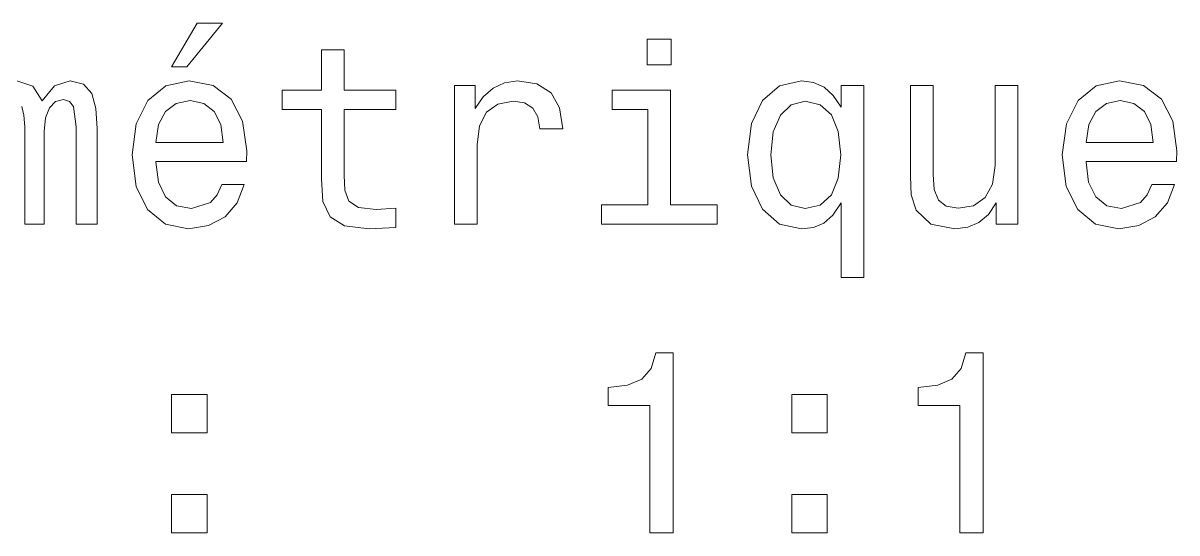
# Model space of a CAD drawing. Extents: x 537 to 786, y 346 to 499.
# Drawn here: x 689.67 to 712.27, y 454.15 to 464.13 of the extents above; entities that cross this region are included whole.
import ezdxf

# ---------------------------------------------------------------- set-up
doc = ezdxf.new("R2010")
doc.units = 0

msp = doc.modelspace()

# ---------------------------------------------------------------- linework, layer by layer
at = {"color": 7, "lineweight": 13}
for points in [[(692.58, 463.269), (692.877, 463.269), (693.578, 464.126), (693.084, 464.126)], [(702.363, 463.813), (701.894, 463.813), (701.894, 463.309), (702.363, 463.309)], [(695.515, 462.432), (695.515, 461.075), (695.545, 460.636), (695.686, 460.334), (695.969, 460.157), (696.448, 460.096), (696.972, 460.122), (696.972, 460.505), (696.589, 460.475), (696.241, 460.515), (696.054, 460.641), (695.974, 460.853), (695.959, 461.151), (695.959, 462.432), (696.972, 462.432), (696.972, 462.81), (695.959, 462.81), (695.959, 463.602), (695.515, 463.602), (695.515, 462.81), (694.748, 462.81), (694.748, 462.432)], [(692.272, 461.418), (694.047, 461.418), (694.052, 461.625), (693.972, 462.205), (693.75, 462.638), (693.397, 462.901), (692.928, 462.996), (692.469, 462.895), (692.116, 462.613), (691.889, 462.154), (691.808, 461.549), (691.884, 460.929), (692.111, 460.475), (692.459, 460.192), (692.912, 460.096), (693.306, 460.162), (693.629, 460.334), (693.866, 460.606), (694.002, 460.969), (693.563, 460.969), (693.472, 460.767), (693.341, 460.616), (692.968, 460.495), (692.68, 460.55), (692.464, 460.727), (692.322, 461.014), (692.272, 461.403)], [(698.122, 460.192), (698.566, 460.192), (698.566, 461.741), (698.611, 462.114), (698.747, 462.381), (698.969, 462.542), (699.267, 462.598), (699.489, 462.563), (699.655, 462.462), (699.756, 462.29), (699.791, 462.058), (700.24, 462.058), (700.18, 462.467), (700.013, 462.759), (699.736, 462.936), (699.358, 462.996), (699.101, 462.956), (698.879, 462.855), (698.682, 462.684), (698.526, 462.452), (698.526, 462.901), (698.122, 462.901)], [(705.692, 462.482), (705.536, 462.709), (705.359, 462.87), (705.152, 462.961), (704.915, 462.996), (704.487, 462.895), (704.154, 462.613), (703.937, 462.159), (703.861, 461.549), (703.937, 460.934), (704.154, 460.48), (704.487, 460.192), (704.915, 460.096), (705.152, 460.127), (705.354, 460.212), (705.531, 460.369), (705.692, 460.606), (705.692, 459.143), (706.136, 459.143), (706.136, 462.901), (705.692, 462.901)], [(710.488, 461.418), (712.263, 461.418), (712.268, 461.625), (712.188, 462.205), (711.966, 462.638), (711.613, 462.901), (711.144, 462.996), (710.685, 462.895), (710.332, 462.613), (710.105, 462.154), (710.024, 461.549), (710.1, 460.929), (710.327, 460.475), (710.675, 460.192), (711.129, 460.096), (711.522, 460.162), (711.845, 460.334), (712.082, 460.606), (712.218, 460.969), (711.779, 460.969), (711.688, 460.767), (711.557, 460.616), (711.184, 460.495), (710.897, 460.55), (710.68, 460.727), (710.539, 461.014), (710.488, 461.403)], [(702.348, 460.566), (702.348, 462.81), (701.209, 462.81), (701.209, 462.432), (701.905, 462.432), (701.905, 460.566), (700.997, 460.566), (700.997, 460.192), (703.266, 460.192), (703.266, 460.566)], [(709.152, 462.901), (708.708, 462.901), (708.708, 461.337), (708.657, 460.974), (708.511, 460.712), (708.284, 460.55), (707.987, 460.5), (707.75, 460.54), (707.598, 460.661), (707.513, 460.868), (707.492, 461.161), (707.492, 462.901), (707.049, 462.901), (707.049, 461.12), (707.064, 460.762), (707.16, 460.465), (707.452, 460.192), (707.921, 460.096), (708.173, 460.132), (708.39, 460.223), (708.577, 460.379), (708.728, 460.606), (708.728, 460.192), (709.152, 460.192)], [(692.272, 461.791), (692.327, 462.139), (692.464, 462.396), (692.67, 462.553), (692.943, 462.608), (693.21, 462.553), (693.417, 462.396), (693.543, 462.139), (693.588, 461.791)], [(704.315, 461.549), (704.361, 461.998), (704.502, 462.326), (704.714, 462.527), (704.991, 462.598), (705.284, 462.527), (705.505, 462.331), (705.637, 462.003), (705.687, 461.549), (705.637, 461.09), (705.505, 460.762), (705.284, 460.56), (704.991, 460.495), (704.714, 460.56), (704.502, 460.762), (704.361, 461.095)], [(710.488, 461.791), (710.544, 462.139), (710.68, 462.396), (710.887, 462.553), (711.159, 462.608), (711.426, 462.553), (711.633, 462.396), (711.759, 462.139), (711.804, 461.791)], [(701.945, 454.145), (702.404, 454.145), (702.404, 457.671), (702.061, 457.671), (701.97, 457.363), (701.789, 457.156), (701.511, 457.035), (701.128, 456.995), (701.128, 456.637), (701.945, 456.637)], [(708.017, 454.145), (708.476, 454.145), (708.476, 457.671), (708.133, 457.671), (708.042, 457.363), (707.861, 457.156), (707.583, 457.035), (707.2, 456.995), (707.2, 456.637), (708.017, 456.637)], [(692.58, 456.102), (693.276, 456.102), (693.276, 456.854), (692.58, 456.854)], [(704.724, 456.102), (705.42, 456.102), (705.42, 456.854), (704.724, 456.854)], [(692.58, 454.145), (693.276, 454.145), (693.276, 454.897), (692.58, 454.897)], [(704.724, 454.145), (705.42, 454.145), (705.42, 454.897), (704.724, 454.897)]]:
    msp.add_lwpolyline(points, close=True, dxfattribs=at)
msp.add_lwpolyline([(689.649, 462.492), (689.69, 462.321), (689.705, 462.094), (689.705, 460.192), (690.088, 460.192), (690.088, 462.003), (690.113, 462.27), (690.189, 462.467), (690.31, 462.588), (690.461, 462.633), (690.583, 462.593), (690.663, 462.492), (690.714, 462.094), (690.714, 460.192), (691.122, 460.192), (691.122, 462.063), (691.097, 462.452), (691.016, 462.749), (690.855, 462.931), (690.593, 462.996), (690.285, 462.895), (690.048, 462.603), (689.861, 462.89), (689.549, 462.996)], dxfattribs=at)

doc.saveas('drawing.dxf')
